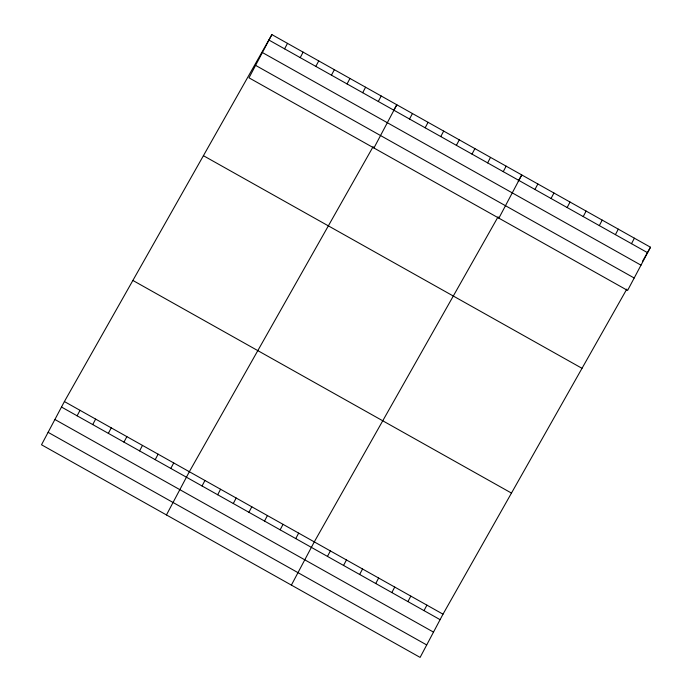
<?xml version="1.0" encoding="UTF-8"?>
<svg xmlns="http://www.w3.org/2000/svg" width="692" height="692" viewBox="0 0 692 692"><rect width="100%" height="100%" fill="white"/><g stroke="black" fill="none" stroke-linecap="round" stroke-linejoin="round"><path stroke-width="1.04" d="M271.887 34.6L248.999 77.824L627.601 290.45L650.489 247.226L271.887 34.6L64.399 401.55L41.511 444.774L420.113 657.4L443.001 614.176L626.822 289.074M77.115 415.805L80.013 410.321M284.594 48.855L287.5 43.371M92.728 424.577L95.634 419.092M300.216 57.626L303.122 52.142M108.35 433.348L111.248 427.864M315.829 66.397L318.735 60.913M123.963 442.119L126.87 436.635M331.451 75.169L334.357 69.684M139.585 450.89L142.483 445.406M347.064 83.94L349.97 78.456M155.198 459.661L158.105 454.168M362.686 92.711L365.592 87.227M170.82 468.432L173.718 462.939M378.299 101.482L381.205 95.998M166.452 514.943L189.34 471.71L373.161 146.618M373.94 147.993L396.827 104.769L393.8 110.106M202.047 485.974L204.953 480.482M409.534 119.024L412.441 113.54M217.669 494.745L220.575 489.253M425.156 127.795L428.054 122.311M233.282 503.517L236.188 498.024M440.769 136.566L443.676 131.082M248.904 512.288L251.81 506.795M456.391 145.337L459.289 139.853M264.517 521.05L267.423 515.566M472.005 154.108L474.911 148.624M280.139 529.821L283.045 524.337M487.626 162.88L490.524 157.395M295.752 538.592L298.659 533.108M503.24 171.651L506.146 166.166M291.393 585.103L314.28 541.879L498.102 216.786M498.88 218.162L521.759 174.938L518.239 181.166M327.463 556.403L330.369 550.918M534.951 189.461L537.857 183.968M343.552 565.442L346.458 559.958M551.04 198.492L553.946 193.007M359.641 574.481L362.547 568.988M567.129 207.531L570.035 202.047M375.739 583.512L378.636 578.028M583.218 216.57L586.124 211.077M391.828 592.551L394.734 587.067M599.315 225.601L602.213 220.117M407.917 601.59L410.823 596.106M615.404 234.64L618.302 229.156M424.006 610.621L426.912 605.137M631.493 243.679L634.4 238.195M642.436 261.472L650.489 247.226M268.98 40.084L647.582 252.71M262.389 52.54L640.991 265.166M255.59 65.368L634.192 278.002M203.413 155.691L582.015 368.317M132.873 280.45L511.474 493.085M64.399 401.55L443.001 614.176M61.493 407.034L440.095 619.66M54.902 419.49L433.503 632.116M48.103 432.318L426.713 644.944"/></g></svg>
